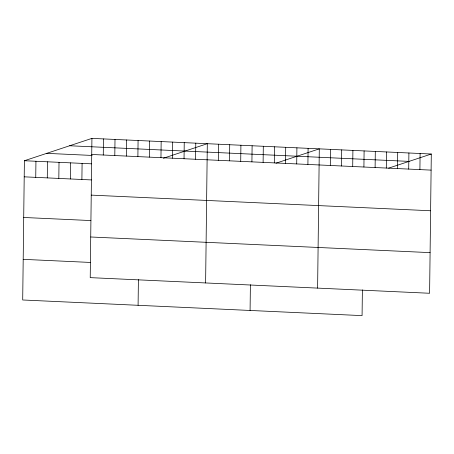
<?xml version="1.0" encoding="UTF-8"?>
<svg xmlns="http://www.w3.org/2000/svg" width="454" height="454" viewBox="0 0 454 454"><rect width="100%" height="100%" fill="white"/><g stroke="black" fill="none" stroke-linecap="round" stroke-linejoin="round"><path stroke-width="0.68" d="M91.924 138.379L90.221 277.632L429.598 293.267L431.3 154.019L91.924 138.379L24.402 160.733L22.7 299.981L362.076 315.621L362.388 289.885M35.741 177.361L35.94 161.261M47.284 177.894L47.477 161.794M58.821 178.428L59.02 162.328M70.359 178.955L70.557 162.855M81.896 179.489L82.095 163.389M103.268 155.013L103.461 138.913M114.805 155.54L115.004 139.44M126.343 156.074L126.541 139.974M137.885 156.607L138.078 140.507M138.09 305.298L138.402 279.562M149.423 157.141L149.616 141.035M160.96 157.669L161.159 141.569M172.497 158.202L172.696 142.102M184.04 158.735L184.233 142.635M195.578 159.263L195.776 143.163M205.611 282.95L207.313 143.697L163.349 158.247M218.317 160.313L218.51 144.213M229.514 160.829L229.713 144.73M240.716 161.346L240.909 145.246M250.08 310.462L250.398 284.72M251.913 161.862L252.112 145.762M263.11 162.379L263.309 146.279M274.312 162.895L274.511 146.795M285.509 163.412L285.708 147.312M296.712 163.928L296.905 147.822M307.908 164.439L308.107 148.339M317.607 288.108L319.304 148.855L275.981 163.202M330.308 165.472L330.506 149.372M341.51 165.988L341.703 149.888M352.707 166.504L352.906 150.405M363.909 167.021L364.102 150.921M375.106 167.537L375.305 151.437M386.303 168.054L386.502 151.954M397.505 168.57L397.704 152.47M408.702 169.087L408.901 152.987M419.905 169.603L420.103 153.503M388.613 168.15L431.3 154.019M69.644 145.757L409.02 161.391M91.731 154.479L431.101 170.119M46.683 153.356L92.162 155.45M24.402 160.733L91.6 163.826M24.204 176.833L91.402 179.926M91.231 195.118L430.608 210.758M23.71 217.472L90.902 220.565M90.721 236.988L430.097 252.628M23.194 259.342L90.391 262.44"/></g></svg>
